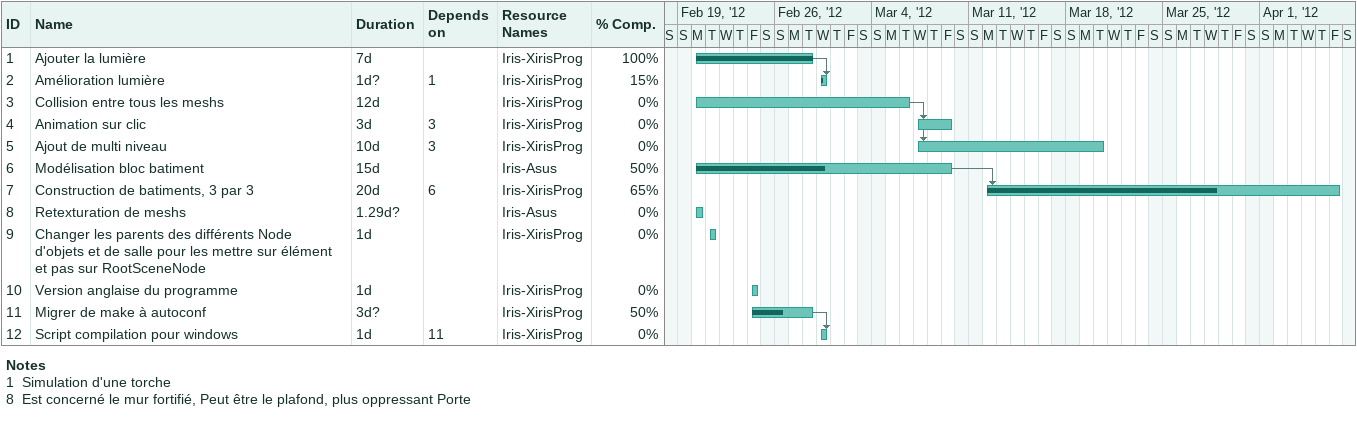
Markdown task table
| ID | Task | Duration | Start | Finish | Predecessors | Resources | % complete |
|---|---|---|---|---|---|---|---|
| 1 | Ajouter la lumière | 7d | 2012-02-20 | 2012-02-28 |  | Iris-XirisProg | 100 |
| 2 | Amélioration lumière | 1d? | 2012-02-29 | 2012-02-29 | 1 | Iris-XirisProg | 15 |
| 3 | Collision entre tous les meshs | 12d | 2012-02-20 | 2012-03-06 |  | Iris-XirisProg | 0 |
| 4 | Animation sur clic | 3d | 2012-03-07 | 2012-03-09 | 3 | Iris-XirisProg | 0 |
| 5 | Ajout de multi niveau | 10d | 2012-03-07 | 2012-03-20 | 3 | Iris-XirisProg | 0 |
| 6 | Modélisation bloc batiment | 15d | 2012-02-20 | 2012-03-09 |  | Iris-Asus | 50 |
| 7 | Construction de batiments, 3 par 3 | 20d | 2012-03-12 | 2012-04-06 | 6 | Iris-XirisProg | 65 |
| 8 | Retexturation de meshs | 1.29d? | 2012-02-20 | 2012-02-20 |  | Iris-Asus | 0 |
| 9 | Changer les parents des différents Node d'objets et de salle pour les mettre sur élément et pas sur RootSceneNode | 1d | 2012-02-21 | 2012-02-21 |  | Iris-XirisProg | 0 |
| 10 | Version anglaise du programme | 1d | 2012-02-24 | 2012-02-24 |  | Iris-XirisProg | 0 |
| 11 | Migrer de make à autoconf | 3d? | 2012-02-24 | 2012-02-28 |  | Iris-XirisProg | 50 |
| 12 | Script compilation pour windows | 1d | 2012-02-29 | 2012-02-29 | 11 | Iris-XirisProg | 0 |

Notes
- 1: Simulation d'une torche
- 8: Est concerné le mur fortifié, Peut être le plafond, plus oppressant Porte
